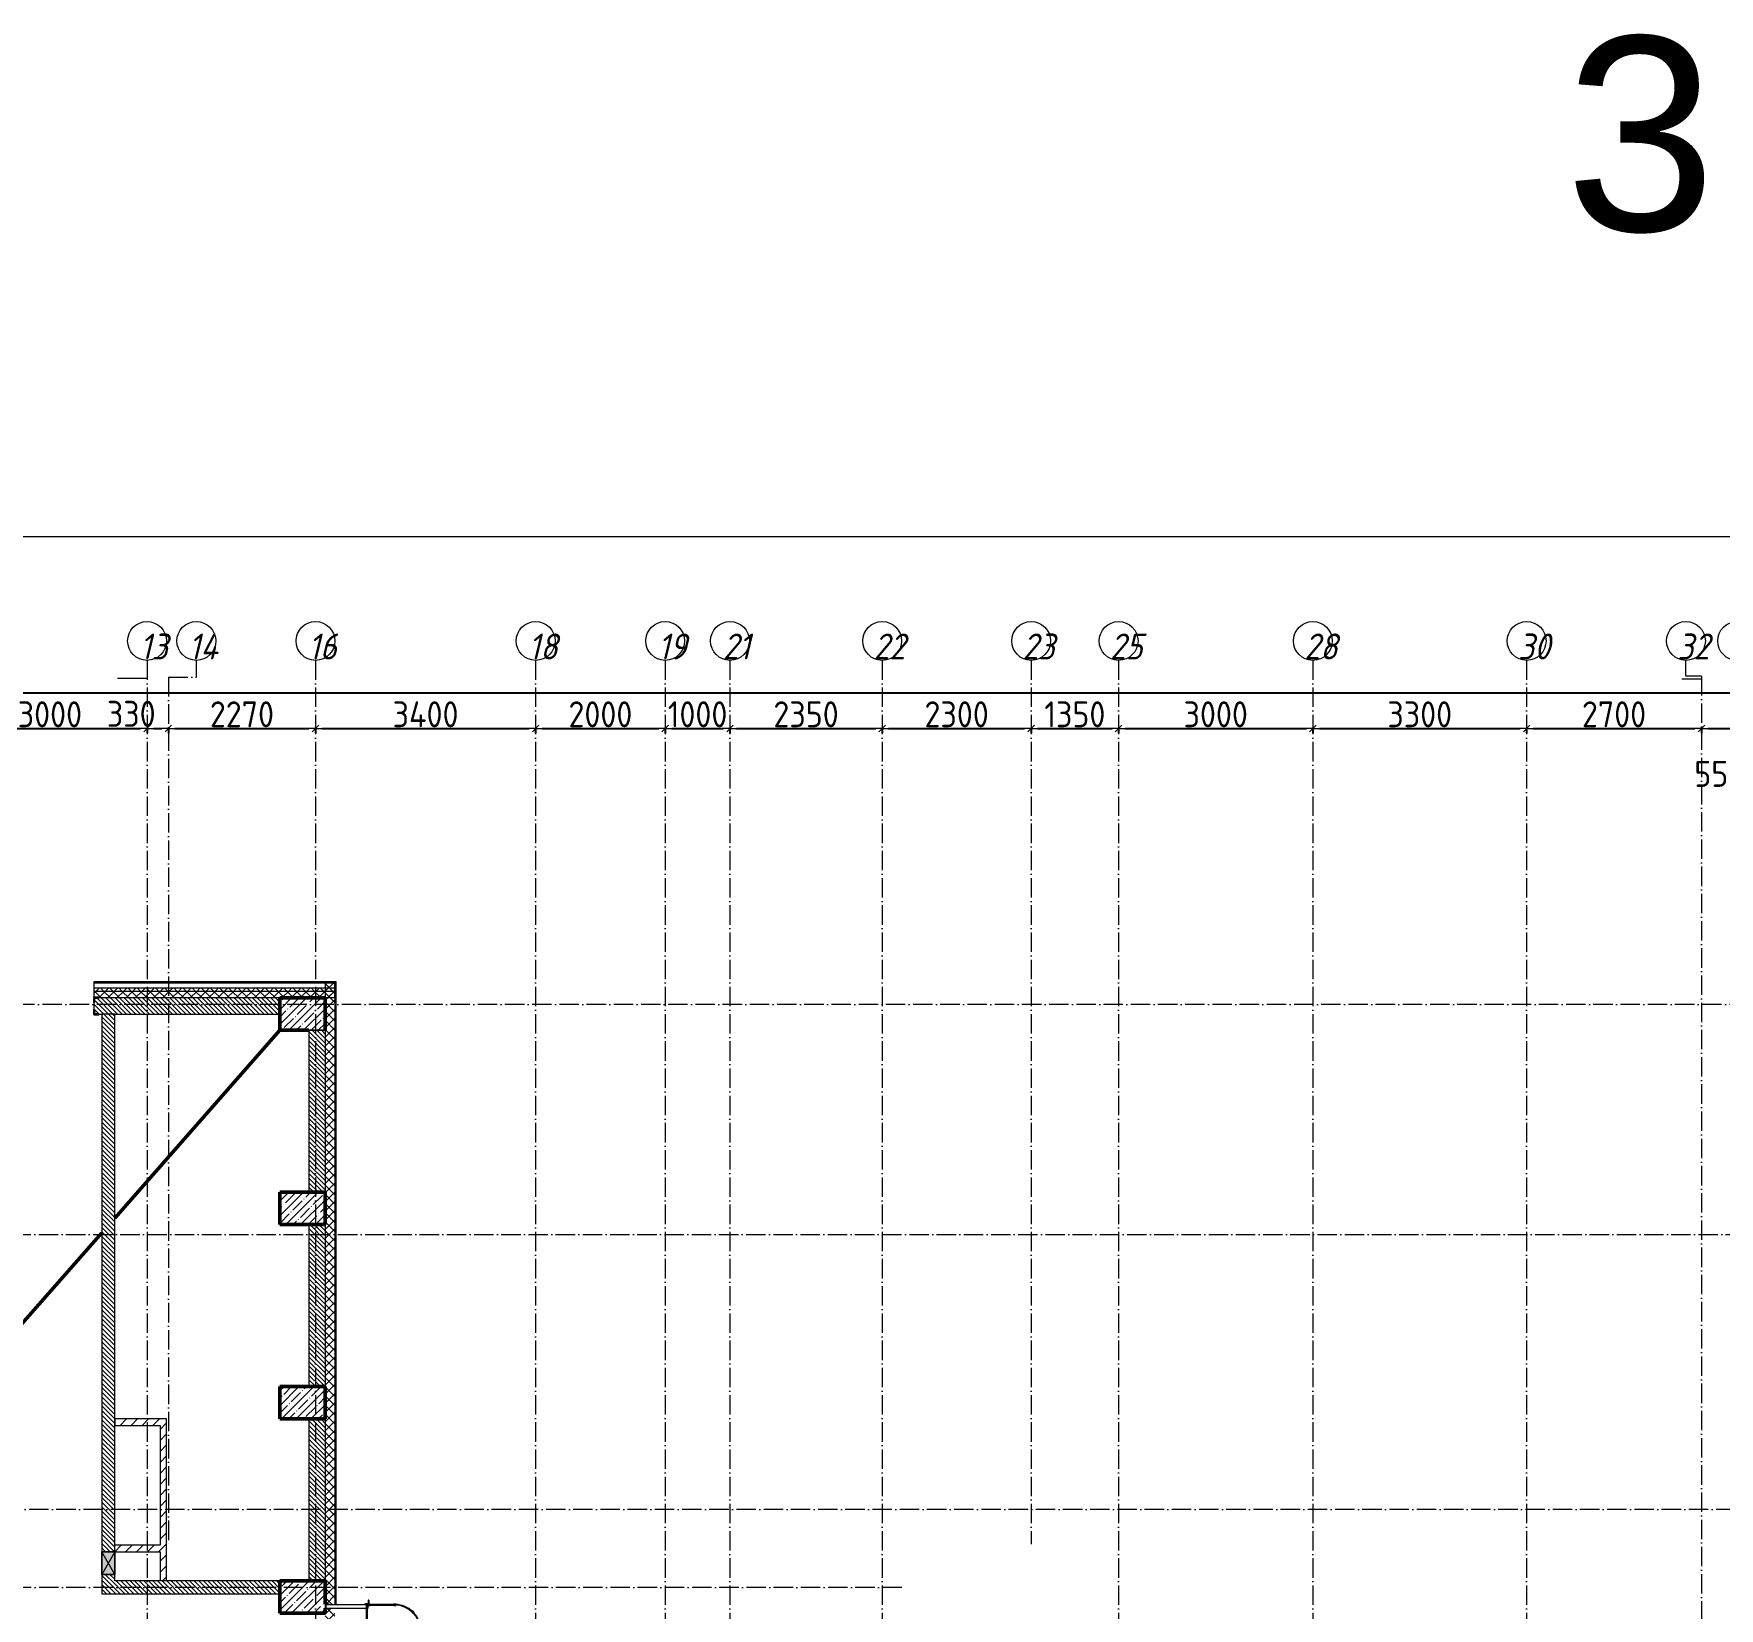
# Model space of a CAD drawing. Header units: millimetres. Extents: x -213536 to 1564669, y -45299 to 942238.
# Drawn here: x 161629 to 187654, y 535274 to 559583 of the extents above; entities that cross this region are included whole.
import ezdxf

# ---------------------------------------------------------------- set-up
doc = ezdxf.new("R2010")
doc.units = ezdxf.units.MM
doc.linetypes.add('50_200_ШТРИХ_1Т_ш5_п1_п1_', pattern=[700, 500, -100, 0, -100])
for name, color, linetype, lineweight in [('A-____-____-DIMS', 7, 'Continuous', 9), ('A-DETL-____-OTLN-1', 7, 'Continuous', 50), ('A-DETL-GENF-OTLN', 7, 'Continuous', 9), ('A-GENM-____-MCUT', 7, 'Continuous', 25), ('A-GENM-____-OTLN', 7, 'Continuous', 9), ('A-GENM-____-OTLN-1', 7, 'Continuous', 25), ('A-GLAZ-____-OTLN', 7, 'Continuous', 9), ('A-WALL-____-MCUT', 7, 'Continuous', 13), ('A-WALL-____-MCUT-1', 7, 'Continuous', 9), ('A-WALL-____-PATT-1', 7, 'Continuous', 9), ('A-WALL-FNSH-MCUT-1', 7, 'Continuous', 9), ('S-COLS-____-MCUT', 7, 'Continuous', 50), ('S-COLS-____-OTLN', 7, 'Continuous', 9), ('S-GRID-____-IDEN', 7, 'Continuous', 9), ('S-GRID-____-OTLN', 7, 'Continuous', 9), ('S-GRID-____-OTLN-1', 7, '50_200_ШТРИХ_1Т_ш5_п1_п1_', 9)]:
    doc.layers.add(name, color=color, linetype=linetype, lineweight=lineweight)
doc.styles.add('ISOCPEUR_I_9', font='isocpeui.ttf', dxfattribs={"width": 0.9, "height": 250})
doc.styles.get("Standard").update_dxf_attribs({"font": 'arial.ttf'})
doc.styles.add('СПДС', font='isocpeur.ttf', dxfattribs={"width": 0.9})
doc.dimstyles.new('Размера А3', dxfattribs={"dimtxt": 200, "dimasz": 100, "dimexe": 70, "dimexo": 100, "dimgap": 20, "dimtad": 1, "dimdec": 0, "dimrnd": 10, "dimzin": 0, "dimdsep": 46, "dimtxsty": 'СПДС', "dimblk": 'ARROWHEAD_6', "dimcen": 1, "dimclrd": 256, "dimclre": 256, "dimclrt": 256, "dimazin": 0, "dimtfac": 1, "dimtdec": 0, "dimtmove": 2, "dimatfit": 3, "dimfxl": 1, "dimtolj": 1, "dimtzin": 0, "dimarcsym": 0})
pattern_1 = [(45, (142429.06, 459015.94), (-70.71068, 70.71068), []), (135, (142429.06, 459015.94), (-70.71068, -70.71068), [])]
pattern_2 = [(135, (142429.057, 459015.94), (-35.35534, -35.35534), [])]
pattern_3 = [(45, (142429.06, 459015.94), (-84.85281, 84.85281), [])]

# ---------------------------------------------------------------- blocks, each defined once
blk = doc.blocks.new('BSC_Колонна _Прямоугольная - 500х700-25279857-АР1_План отверстий 3 этажа в осях 1-64_Ю-ЯЯ')
at = {"layer": 'S-COLS-____-OTLN'}
h = blk.add_hatch(dxfattribs=at)
h.set_pattern_fill('FP_16', color=256, style=0, pattern_type=2)
h.set_pattern_definition([(315, (-76431.04, 23350), (114.04925, 114.04925), []), (315, (-76431.04, 23235.95), (114.04925, 114.04925), [201.613, -40.323, 3.353, -36.97])])
h.paths.add_polyline_path([(-250, -350), (250, -350), (250, 350), (-250, 350), (-250, -55)], flags=0)
at = {"layer": 'S-COLS-____-MCUT'}
for p, q in [((250, 350), (-250, 350)), ((-250, 350), (-250, -350)), ((250, -350), (250, 350)), ((-250, -350), (-170, -350)), ((-107, -350), (250, -350))]:
    blk.add_line(p, q, dxfattribs=at)
blk = doc.blocks.new('BSC_Колонна _Прямоугольная - 500х700-V69-АР1_План отверстий 3 этажа в осях 1-64_Ю-ЯЯ')
at = {"layer": 'S-COLS-____-OTLN'}
h = blk.add_hatch(dxfattribs=at)
h.set_pattern_fill('FP_78', color=256, style=0, pattern_type=2)
h.set_pattern_definition([(315, (-79431.04, 23350), (114.04925, 114.04925), []), (315, (-79431.04, 23235.95), (114.04925, 114.04925), [201.613, -40.323, 3.353, -36.97])])
h.paths.add_polyline_path([(-250, -350), (250, -350), (250, 350), (-250, 350)], flags=0)
at = {"layer": 'S-COLS-____-MCUT'}
for p, q in [((250, 350), (-250, 350)), ((-250, 350), (-250, -350)), ((250, -350), (250, 350)), ((-250, -350), (250, -350))]:
    blk.add_line(p, q, dxfattribs=at)
blk = doc.blocks.new('BSC_Колонна _Прямоугольная - 500х700-V70-АР1_План отверстий 3 этажа в осях 1-64_Ю-ЯЯ')
at = {"layer": 'S-COLS-____-OTLN'}
h = blk.add_hatch(dxfattribs=at)
h.set_pattern_fill('FP_79', color=256, style=0, pattern_type=2)
h.set_pattern_definition([(315, (-82431.04, 23350), (114.04925, 114.04925), []), (315, (-82431.04, 23235.95), (114.04925, 114.04925), [201.613, -40.323, 3.353, -36.97])])
h.paths.add_polyline_path([(-250, -350), (250, -350), (250, 350), (-250, 350)], flags=0)
at = {"layer": 'S-COLS-____-MCUT'}
for p, q in [((250, 350), (-250, 350)), ((-250, 350), (-250, -350)), ((250, -350), (250, 350)), ((-250, -350), (250, -350))]:
    blk.add_line(p, q, dxfattribs=at)
blk = doc.blocks.new('Фахверк_СКБ_Уголок - 250_3380-27498580-АР1_План отверстий 3 этажа в осях 1-64_Ю-ЯЯ')
at = {"layer": 'A-GENM-____-MCUT'}
for p, q in [((200, 181), (125, 181)), ((125, 181), (125, 106)), ((125, 106), (131, 106)), ((131, 106), (131, 175)), ((131, 175), (200, 175)), ((200, 175), (200, 181)), ((131, -6), (125, -6)), ((125, -6), (125, -81)), ((125, -81), (200, -81)), ((131, -75), (131, -6)), ((200, -75), (131, -75)), ((200, -81), (200, -75))]:
    blk.add_line(p, q, dxfattribs=at)
blk = doc.blocks.new('Лестница_Металлическая_Кровля_Перепад - Назначение габаритов по экземпляру-30749997-АР1_План отверстий 3 этажа в осях 1-64_Ю-ЯЯ')
at = {"layer": 'A-GENM-____-MCUT'}
for p, q in [((140, 1610), (110, 1610)), ((110, 1610), (110, 1600)), ((140, 1610), (110, 1610)), ((110, 1610), (110, 1600)), ((110, 1600), (140, 1600)), ((110, 1600), (140, 1600)), ((140, 1600), (140, 1610)), ((140, 1600), (140, 1610)), ((-147, 1493), (-168, 1472)), ((-168, 1472), (-161, 1465)), ((-161, 1465), (-140, 1486)), ((-140, 1486), (-147, 1493)), ((397, 1493), (390, 1486)), ((390, 1486), (411, 1465)), ((418, 1472), (397, 1493)), ((411, 1465), (418, 1472)), ((-275, 1215), (-275, 1185)), ((-265, 1215), (-275, 1215)), ((-275, 1185), (-265, 1185)), ((-265, 1185), (-265, 1215)), ((525, 1215), (515, 1215)), ((515, 1215), (515, 1185)), ((515, 1185), (525, 1185)), ((525, 1185), (525, 1215)), ((-265, 815), (-275, 815)), ((-275, 815), (-275, 785)), ((-265, 785), (-265, 815)), ((525, 815), (515, 815)), ((515, 815), (515, 785)), ((525, 785), (525, 815))]:
    blk.add_line(p, q, dxfattribs=at)
at = {"layer": 'A-GENM-____-OTLN'}
for p, q in [((-275, 1185), (-275, 815)), ((-265, 815), (-265, 1185)), ((515, 1185), (515, 815)), ((525, 815), (525, 1185))]:
    blk.add_line(p, q, dxfattribs=at)
for radius, start, end in [(390, 0, 180), (400, 47.1513, 132.8487), (400, 137.1513, 177.8405), (400, 2.1595, 42.8487)]:
    blk.add_arc((125, 1200), radius, start, end, dxfattribs=at)
blk = doc.blocks.new('ЛМ_Арматурный стержень_ГОСТ 5781-82 - Ø 18 А240-29172526-АР1_План отверстий 3 этажа в осях 1-64_Ю-ЯЯ')
at = {"layer": 'A-GENM-____-OTLN'}
for p, q in [((24334, 76318), (24334, 75518)), ((24334, 76318), (24343, 76318)), ((24343, 76318), (24352, 76318)), ((24352, 75518), (24352, 76318)), ((24343, 75518), (24334, 75518)), ((24352, 75518), (24343, 75518))]:
    blk.add_line(p, q, dxfattribs=at)
blk = doc.blocks.new('ЛМ_Уголок_ГОСТ 8509-93 - L 63х63x6-29176215-АР1_План отверстий 3 этажа в осях 1-64_Ю-ЯЯ')
at = {"layer": 'A-GENM-____-MCUT'}
for p, q in [((24369, 76324), (24312, 76324)), ((24312, 76324), (24312, 76318)), ((24360, 76318), (24375, 76318)), ((24375, 76381), (24369, 76381)), ((24369, 76381), (24369, 76324)), ((24375, 76318), (24375, 76381))]:
    blk.add_line(p, q, dxfattribs=at)
blk = doc.blocks.new('ЛМ_Уголок_ГОСТ 8509-93 - L 63х63x6-29171483-АР1_План отверстий 3 этажа в осях 1-64_Ю-ЯЯ')
at = {"layer": 'A-GENM-____-OTLN'}
for p, q in [((23700, 76324), (23700, 76261)), ((23763, 76324), (23700, 76324)), ((23700, 76261), (23706, 76261)), ((23706, 76261), (23706, 76318)), ((23706, 76318), (23763, 76318)), ((23763, 76318), (23763, 76324))]:
    blk.add_line(p, q, dxfattribs=at)
blk = doc.blocks.new('ЛМ_Уголок_ГОСТ 8509-93 - L 63х63x6-30750527-АР1_План отверстий 3 этажа в осях 1-64_Ю-ЯЯ')
at = {"layer": 'A-GENM-____-OTLN'}
for p, q in [((0, 45), (0, -18)), ((619, 45), (0, 45)), ((645, 45), (637, 45)), ((645, -18), (645, 45)), ((48, -18), (619, -18)), ((637, -18), (645, -18))]:
    blk.add_line(p, q, dxfattribs=at)
blk = doc.blocks.new('AR_Отверстие прямоугольное _в стене_ - AR_Отверстие прямоугольное _в стене__ОВ-36906073-АР1_План отверстий 3 этажа в осях 1-64_Ю-ЯЯ')
at = {"layer": 'A-GLAZ-____-OTLN'}
blk.add_hatch(color=256, dxfattribs=at).paths.add_polyline_path([(175, 100), (-175, 100), (-175, -100), (175, -100)], flags=0)
at = {"layer": 'A-DETL-GENF-OTLN'}
for p, q in [((-175, -100), (-175, 100)), ((-175, 100), (175, 100)), ((175, 100), (-175, -100)), ((-175, 100), (175, -100)), ((175, 100), (-175, 100)), ((-175, 100), (-175, -100)), ((175, 100), (175, -100)), ((175, -100), (175, 100)), ((175, -100), (-175, -100)), ((-175, -100), (175, -100))]:
    blk.add_line(p, q, dxfattribs=at)
blk = doc.blocks.new('Ось сетки - Круг_Ø6_00__ISO-2_5_0_9K_-25732049-АР1_План отверстий 3 этажа в осях 1-64_Ю-ЯЯ')
at = {"layer": 'S-GRID-____-IDEN'}
blk.add_circle((0, 0), 3, dxfattribs=at)
blk = doc.blocks.new('ARROWHEAD_6')
at = {"color": 0, "linetype": 'Continuous'}
for p, q in [((0, 0), (-1, 0)), ((-0.5, -0.5), (0.5, 0.5))]:
    blk.add_line(p, q, dxfattribs=at)
blk = doc.blocks.new('*D2907')
at = {"layer": 'A-____-____-DIMS', "lineweight": -2, "transparency": 16777216}
for p, q in [((160379, 548862), (160379, 548786)), ((160479, 548856), (163279, 548856)), ((163379, 548862), (163379, 548786))]:
    blk.add_line(p, q, dxfattribs=at)
at = {"layer": 'Defpoints', "color": 0, "lineweight": 50, "transparency": 16777216}
for p in [(160379, 548962), (163379, 548962), (163379, 548856)]:
    blk.add_point(p, dxfattribs=at)
at = {"layer": 'A-____-____-DIMS', "lineweight": -2, "transparency": 16777216, "xscale": 100, "yscale": 100, "zscale": 100, "rotation": 180}
blk.add_blockref('ARROWHEAD_6', (160379, 548856), dxfattribs=at)
at = {"layer": 'A-____-____-DIMS', "lineweight": -2, "transparency": 16777216, "xscale": 100, "yscale": 100, "zscale": 100}
blk.add_blockref('ARROWHEAD_6', (163379, 548856), dxfattribs=at)
at = {"layer": 'A-____-____-DIMS', "transparency": 16777216, "insert": (161879, 549076), "char_height": 400, "attachment_point": 5, "style": 'СПДС'}
blk.add_mtext('\\A1;3000', dxfattribs=at)
blk = doc.blocks.new('*D2908')
at = {"layer": 'A-____-____-DIMS', "lineweight": -2, "transparency": 16777216}
for p, q in [((163379, 548862), (163379, 548786)), ((163479, 548856), (163609, 548856)), ((163709, 548862), (163709, 548786))]:
    blk.add_line(p, q, dxfattribs=at)
at = {"layer": 'Defpoints', "color": 0, "lineweight": 50, "transparency": 16777216}
for p in [(163379, 548962), (163709, 548962), (163709, 548856)]:
    blk.add_point(p, dxfattribs=at)
at = {"layer": 'A-____-____-DIMS', "lineweight": -2, "transparency": 16777216, "xscale": 100, "yscale": 100, "zscale": 100, "rotation": 180}
blk.add_blockref('ARROWHEAD_6', (163379, 548856), dxfattribs=at)
at = {"layer": 'A-____-____-DIMS', "lineweight": -2, "transparency": 16777216, "xscale": 100, "yscale": 100, "zscale": 100}
blk.add_blockref('ARROWHEAD_6', (163709, 548856), dxfattribs=at)
at = {"layer": 'A-____-____-DIMS', "transparency": 16777216, "insert": (162758, 549283), "char_height": 400, "attachment_point": 1, "line_spacing_factor": 1.149209, "style": 'СПДС'}
blk.add_mtext('\\A1;330', dxfattribs=at)
blk = doc.blocks.new('*D2909')
at = {"layer": 'A-____-____-DIMS', "lineweight": -2, "transparency": 16777216}
for p, q in [((163709, 548862), (163709, 548786)), ((163809, 548856), (165879, 548856)), ((165979, 548862), (165979, 548786))]:
    blk.add_line(p, q, dxfattribs=at)
at = {"layer": 'Defpoints', "color": 0, "lineweight": 50, "transparency": 16777216}
for p in [(163709, 548962), (165979, 548962), (165979, 548856)]:
    blk.add_point(p, dxfattribs=at)
at = {"layer": 'A-____-____-DIMS', "lineweight": -2, "transparency": 16777216, "xscale": 100, "yscale": 100, "zscale": 100, "rotation": 180}
blk.add_blockref('ARROWHEAD_6', (163709, 548856), dxfattribs=at)
at = {"layer": 'A-____-____-DIMS', "lineweight": -2, "transparency": 16777216, "xscale": 100, "yscale": 100, "zscale": 100}
blk.add_blockref('ARROWHEAD_6', (165979, 548856), dxfattribs=at)
at = {"layer": 'A-____-____-DIMS', "transparency": 16777216, "insert": (164844, 549076), "char_height": 400, "attachment_point": 5, "style": 'СПДС'}
blk.add_mtext('\\A1;2270', dxfattribs=at)
blk = doc.blocks.new('*D2910')
at = {"layer": 'A-____-____-DIMS', "lineweight": -2, "transparency": 16777216}
for p, q in [((165979, 548862), (165979, 548786)), ((166079, 548856), (169279, 548856)), ((169379, 548862), (169379, 548786))]:
    blk.add_line(p, q, dxfattribs=at)
at = {"layer": 'Defpoints', "color": 0, "lineweight": 50, "transparency": 16777216}
for p in [(165979, 548962), (169379, 548962), (169379, 548856)]:
    blk.add_point(p, dxfattribs=at)
at = {"layer": 'A-____-____-DIMS', "lineweight": -2, "transparency": 16777216, "xscale": 100, "yscale": 100, "zscale": 100, "rotation": 180}
blk.add_blockref('ARROWHEAD_6', (165979, 548856), dxfattribs=at)
at = {"layer": 'A-____-____-DIMS', "lineweight": -2, "transparency": 16777216, "xscale": 100, "yscale": 100, "zscale": 100}
blk.add_blockref('ARROWHEAD_6', (169379, 548856), dxfattribs=at)
at = {"layer": 'A-____-____-DIMS', "transparency": 16777216, "insert": (167679, 549076), "char_height": 400, "attachment_point": 5, "style": 'СПДС'}
blk.add_mtext('\\A1;3400', dxfattribs=at)
blk = doc.blocks.new('*D2911')
at = {"layer": 'A-____-____-DIMS', "lineweight": -2, "transparency": 16777216}
for p, q in [((169379, 548862), (169379, 548786)), ((169479, 548856), (171279, 548856)), ((171379, 548862), (171379, 548786))]:
    blk.add_line(p, q, dxfattribs=at)
at = {"layer": 'Defpoints', "color": 0, "lineweight": 50, "transparency": 16777216}
for p in [(169379, 548962), (171379, 548962), (171379, 548856)]:
    blk.add_point(p, dxfattribs=at)
at = {"layer": 'A-____-____-DIMS', "lineweight": -2, "transparency": 16777216, "xscale": 100, "yscale": 100, "zscale": 100, "rotation": 180}
blk.add_blockref('ARROWHEAD_6', (169379, 548856), dxfattribs=at)
at = {"layer": 'A-____-____-DIMS', "lineweight": -2, "transparency": 16777216, "xscale": 100, "yscale": 100, "zscale": 100}
blk.add_blockref('ARROWHEAD_6', (171379, 548856), dxfattribs=at)
at = {"layer": 'A-____-____-DIMS', "transparency": 16777216, "insert": (170379, 549076), "char_height": 400, "attachment_point": 5, "style": 'СПДС'}
blk.add_mtext('\\A1;2000', dxfattribs=at)
blk = doc.blocks.new('*D2912')
at = {"layer": 'A-____-____-DIMS', "lineweight": -2, "transparency": 16777216}
for p, q in [((171379, 548862), (171379, 548786)), ((171479, 548856), (172279, 548856)), ((172379, 548862), (172379, 548786))]:
    blk.add_line(p, q, dxfattribs=at)
at = {"layer": 'Defpoints', "color": 0, "lineweight": 50, "transparency": 16777216}
for p in [(171379, 548962), (172379, 548962), (172379, 548856)]:
    blk.add_point(p, dxfattribs=at)
at = {"layer": 'A-____-____-DIMS', "lineweight": -2, "transparency": 16777216, "xscale": 100, "yscale": 100, "zscale": 100, "rotation": 180}
blk.add_blockref('ARROWHEAD_6', (171379, 548856), dxfattribs=at)
at = {"layer": 'A-____-____-DIMS', "lineweight": -2, "transparency": 16777216, "xscale": 100, "yscale": 100, "zscale": 100}
blk.add_blockref('ARROWHEAD_6', (172379, 548856), dxfattribs=at)
at = {"layer": 'A-____-____-DIMS', "transparency": 16777216, "insert": (171879, 549076), "char_height": 400, "attachment_point": 5, "style": 'СПДС'}
blk.add_mtext('\\A1;1000', dxfattribs=at)
blk = doc.blocks.new('*D2913')
at = {"layer": 'A-____-____-DIMS', "lineweight": -2, "transparency": 16777216}
for p, q in [((172379, 548862), (172379, 548786)), ((172479, 548856), (174629, 548856)), ((174729, 548862), (174729, 548786))]:
    blk.add_line(p, q, dxfattribs=at)
at = {"layer": 'Defpoints', "color": 0, "lineweight": 50, "transparency": 16777216}
for p in [(172379, 548962), (174729, 548962), (174729, 548856)]:
    blk.add_point(p, dxfattribs=at)
at = {"layer": 'A-____-____-DIMS', "lineweight": -2, "transparency": 16777216, "xscale": 100, "yscale": 100, "zscale": 100, "rotation": 180}
blk.add_blockref('ARROWHEAD_6', (172379, 548856), dxfattribs=at)
at = {"layer": 'A-____-____-DIMS', "lineweight": -2, "transparency": 16777216, "xscale": 100, "yscale": 100, "zscale": 100}
blk.add_blockref('ARROWHEAD_6', (174729, 548856), dxfattribs=at)
at = {"layer": 'A-____-____-DIMS', "transparency": 16777216, "insert": (173554, 549076), "char_height": 400, "attachment_point": 5, "style": 'СПДС'}
blk.add_mtext('\\A1;2350', dxfattribs=at)
blk = doc.blocks.new('*D2914')
at = {"layer": 'A-____-____-DIMS', "lineweight": -2, "transparency": 16777216}
for p, q in [((174729, 548862), (174729, 548786)), ((174829, 548856), (176929, 548856)), ((177029, 548862), (177029, 548786))]:
    blk.add_line(p, q, dxfattribs=at)
at = {"layer": 'Defpoints', "color": 0, "lineweight": 50, "transparency": 16777216}
for p in [(174729, 548962), (177029, 548962), (177029, 548856)]:
    blk.add_point(p, dxfattribs=at)
at = {"layer": 'A-____-____-DIMS', "lineweight": -2, "transparency": 16777216, "xscale": 100, "yscale": 100, "zscale": 100, "rotation": 180}
blk.add_blockref('ARROWHEAD_6', (174729, 548856), dxfattribs=at)
at = {"layer": 'A-____-____-DIMS', "lineweight": -2, "transparency": 16777216, "xscale": 100, "yscale": 100, "zscale": 100}
blk.add_blockref('ARROWHEAD_6', (177029, 548856), dxfattribs=at)
at = {"layer": 'A-____-____-DIMS', "transparency": 16777216, "insert": (175879, 549076), "char_height": 400, "attachment_point": 5, "style": 'СПДС'}
blk.add_mtext('\\A1;2300', dxfattribs=at)
blk = doc.blocks.new('*D2915')
at = {"layer": 'A-____-____-DIMS', "lineweight": -2, "transparency": 16777216}
for p, q in [((177029, 548862), (177029, 548786)), ((177129, 548856), (178279, 548856)), ((178379, 548862), (178379, 548786))]:
    blk.add_line(p, q, dxfattribs=at)
at = {"layer": 'Defpoints', "color": 0, "lineweight": 50, "transparency": 16777216}
for p in [(177029, 548962), (178379, 548962), (178379, 548856)]:
    blk.add_point(p, dxfattribs=at)
at = {"layer": 'A-____-____-DIMS', "lineweight": -2, "transparency": 16777216, "xscale": 100, "yscale": 100, "zscale": 100, "rotation": 180}
blk.add_blockref('ARROWHEAD_6', (177029, 548856), dxfattribs=at)
at = {"layer": 'A-____-____-DIMS', "lineweight": -2, "transparency": 16777216, "xscale": 100, "yscale": 100, "zscale": 100}
blk.add_blockref('ARROWHEAD_6', (178379, 548856), dxfattribs=at)
at = {"layer": 'A-____-____-DIMS', "transparency": 16777216, "insert": (177704, 549076), "char_height": 400, "attachment_point": 5, "style": 'СПДС'}
blk.add_mtext('\\A1;1350', dxfattribs=at)
blk = doc.blocks.new('*D2916')
at = {"layer": 'A-____-____-DIMS', "lineweight": -2, "transparency": 16777216}
for p, q in [((178379, 548862), (178379, 548786)), ((178479, 548856), (181279, 548856)), ((181379, 548862), (181379, 548786))]:
    blk.add_line(p, q, dxfattribs=at)
at = {"layer": 'Defpoints', "color": 0, "lineweight": 50, "transparency": 16777216}
for p in [(178379, 548962), (181379, 548962), (181379, 548856)]:
    blk.add_point(p, dxfattribs=at)
at = {"layer": 'A-____-____-DIMS', "lineweight": -2, "transparency": 16777216, "xscale": 100, "yscale": 100, "zscale": 100, "rotation": 180}
blk.add_blockref('ARROWHEAD_6', (178379, 548856), dxfattribs=at)
at = {"layer": 'A-____-____-DIMS', "lineweight": -2, "transparency": 16777216, "xscale": 100, "yscale": 100, "zscale": 100}
blk.add_blockref('ARROWHEAD_6', (181379, 548856), dxfattribs=at)
at = {"layer": 'A-____-____-DIMS', "transparency": 16777216, "insert": (179879, 549076), "char_height": 400, "attachment_point": 5, "style": 'СПДС'}
blk.add_mtext('\\A1;3000', dxfattribs=at)
blk = doc.blocks.new('*D2917')
at = {"layer": 'A-____-____-DIMS', "lineweight": -2, "transparency": 16777216}
for p, q in [((181379, 548862), (181379, 548786)), ((181479, 548856), (184579, 548856)), ((184679, 548862), (184679, 548786))]:
    blk.add_line(p, q, dxfattribs=at)
at = {"layer": 'Defpoints', "color": 0, "lineweight": 50, "transparency": 16777216}
for p in [(181379, 548962), (184679, 548962), (184679, 548856)]:
    blk.add_point(p, dxfattribs=at)
at = {"layer": 'A-____-____-DIMS', "lineweight": -2, "transparency": 16777216, "xscale": 100, "yscale": 100, "zscale": 100, "rotation": 180}
blk.add_blockref('ARROWHEAD_6', (181379, 548856), dxfattribs=at)
at = {"layer": 'A-____-____-DIMS', "lineweight": -2, "transparency": 16777216, "xscale": 100, "yscale": 100, "zscale": 100}
blk.add_blockref('ARROWHEAD_6', (184679, 548856), dxfattribs=at)
at = {"layer": 'A-____-____-DIMS', "transparency": 16777216, "insert": (183029, 549076), "char_height": 400, "attachment_point": 5, "style": 'СПДС'}
blk.add_mtext('\\A1;3300', dxfattribs=at)
blk = doc.blocks.new('*D2918')
at = {"layer": 'A-____-____-DIMS', "lineweight": -2, "transparency": 16777216}
for p, q in [((184679, 548862), (184679, 548786)), ((184779, 548856), (187279, 548856)), ((187379, 548862), (187379, 548786))]:
    blk.add_line(p, q, dxfattribs=at)
at = {"layer": 'Defpoints', "color": 0, "lineweight": 50, "transparency": 16777216}
for p in [(184679, 548962), (187379, 548962), (187379, 548856)]:
    blk.add_point(p, dxfattribs=at)
at = {"layer": 'A-____-____-DIMS', "lineweight": -2, "transparency": 16777216, "xscale": 100, "yscale": 100, "zscale": 100, "rotation": 180}
blk.add_blockref('ARROWHEAD_6', (184679, 548856), dxfattribs=at)
at = {"layer": 'A-____-____-DIMS', "lineweight": -2, "transparency": 16777216, "xscale": 100, "yscale": 100, "zscale": 100}
blk.add_blockref('ARROWHEAD_6', (187379, 548856), dxfattribs=at)
at = {"layer": 'A-____-____-DIMS', "transparency": 16777216, "insert": (186029, 549076), "char_height": 400, "attachment_point": 5, "style": 'СПДС'}
blk.add_mtext('\\A1;2700', dxfattribs=at)
blk = doc.blocks.new('*D2919')
at = {"layer": 'A-____-____-DIMS', "lineweight": -2, "transparency": 16777216}
for p, q in [((187379, 548862), (187379, 548786)), ((187479, 548856), (187829, 548856)), ((187929, 548862), (187929, 548786))]:
    blk.add_line(p, q, dxfattribs=at)
at = {"layer": 'Defpoints', "color": 0, "lineweight": 50, "transparency": 16777216}
for p in [(187379, 548962), (187929, 548962), (187929, 548856)]:
    blk.add_point(p, dxfattribs=at)
at = {"layer": 'A-____-____-DIMS', "lineweight": -2, "transparency": 16777216, "xscale": 100, "yscale": 100, "zscale": 100, "rotation": 180}
blk.add_blockref('ARROWHEAD_6', (187379, 548856), dxfattribs=at)
at = {"layer": 'A-____-____-DIMS', "lineweight": -2, "transparency": 16777216, "xscale": 100, "yscale": 100, "zscale": 100}
blk.add_blockref('ARROWHEAD_6', (187929, 548856), dxfattribs=at)
at = {"layer": 'A-____-____-DIMS', "transparency": 16777216, "insert": (187654, 548156), "char_height": 400, "attachment_point": 5, "style": 'СПДС'}
blk.add_mtext('\\A1;550', dxfattribs=at)
blk = doc.blocks.new('*D2940')
at = {"layer": 'A-____-____-DIMS', "lineweight": -2, "transparency": 16777216}
for p, q in [((140079, 549415), (140079, 549339)), ((140179, 549409), (191048, 549409)), ((243479, 549409), (192456, 549409)), ((243579, 549415), (243579, 549339))]:
    blk.add_line(p, q, dxfattribs=at)
at = {"layer": 'Defpoints', "color": 0, "lineweight": 50, "transparency": 16777216}
for p in [(140079, 549515), (243579, 549515), (243579, 549409)]:
    blk.add_point(p, dxfattribs=at)
at = {"layer": 'A-____-____-DIMS', "lineweight": -2, "transparency": 16777216, "xscale": 100, "yscale": 100, "zscale": 100, "rotation": 180}
blk.add_blockref('ARROWHEAD_6', (140079, 549409), dxfattribs=at)
at = {"layer": 'A-____-____-DIMS', "lineweight": -2, "transparency": 16777216, "xscale": 100, "yscale": 100, "zscale": 100}
blk.add_blockref('ARROWHEAD_6', (243579, 549409), dxfattribs=at)
at = {"layer": 'A-____-____-DIMS', "transparency": 16777216, "insert": (191068, 549835), "char_height": 400, "attachment_point": 1, "line_spacing_factor": 1.149209, "style": 'СПДС'}
blk.add_mtext('\\A1;103500', dxfattribs=at)

msp = doc.modelspace()

# ---------------------------------------------------------------- hatches: boundary and pattern name
at = {"layer": 'A-WALL-____-PATT-1'}
h = msp.add_hatch(dxfattribs=at)
h.set_pattern_fill('FP_6', color=256, style=0, pattern_type=2)
h.set_pattern_definition([(45, (142429.06, 459015.94), (-85.53659, 85.53659), []), (45, (142486.08, 459015.94), (-85.53659, 85.53659), [])])
h.paths.add_polyline_path([(166298.1, 544927), (166298.1, 544947), (166279.1, 544947), (166279.1, 544927)], flags=0)
h.paths.add_polyline_path([(166129.1, 544927), (166129.1, 544947), (162559.1, 544947), (162559.1, 544927), (163624.6, 544927)], flags=0)
h.paths.add_polyline_path([(153059.1, 544927), (153059.1, 544947), (139749.1, 544947), (139749.1, 544927), (149484.9, 544927)], flags=0)
h = msp.add_hatch(dxfattribs=at)
h.set_pattern_fill('FP_4', color=256, style=0, pattern_type=2)
h.set_pattern_definition(pattern_1)
h.paths.add_polyline_path([(163624.6, 544797), (166279.1, 544797), (166279.1, 544847), (162559.1, 544847), (162559.1, 544797)], flags=0)
h.paths.add_polyline_path([(153059.1, 544797), (153059.1, 544847), (139879.1, 544847), (139879.1, 544797), (149484.9, 544797)], flags=0)
h = msp.add_hatch(dxfattribs=at)
h.set_pattern_fill('FP_4', color=256, style=0, pattern_type=2)
h.set_pattern_definition(pattern_1)
h.paths.add_polyline_path([(166279.1, 544697), (166279.1, 544797), (162559.1, 544797), (162559.1, 544703), (162634.1, 544703), (162634.1, 544697), (163624.6, 544697)], flags=0)
h.paths.add_polyline_path([(152984.1, 544697), (152984.1, 544703), (153059.1, 544703), (153059.1, 544797), (139979.1, 544797), (139979.1, 544697), (152329.1, 544697)], flags=0)
h = msp.add_hatch(dxfattribs=at)
h.set_pattern_fill('FP_4', color=256, style=0, pattern_type=2)
h.set_pattern_definition(pattern_1)
h.paths.add_polyline_path([(166279.1, 526947), (166279.1, 527697), (166135.1, 527697), (166135.1, 527622), (166129.1, 527622), (166129.1, 526947), (166275.8, 526947)], flags=0)
h.paths.add_polyline_path([(166279.1, 529497), (166279.1, 534534), (166192.1, 534534), (166192.1, 534528), (166129.1, 534528), (166129.1, 529572), (166135.1, 529572), (166135.1, 529497)], flags=0)
h.paths.add_polyline_path([(166144.1, 534534), (166144.1, 534556), (166135.1, 534555.3), (166135.1, 534534), (166139.1, 534534)], flags=0)
h.paths.add_polyline_path([(166139.1, 534566), (166144.1, 534566.6), (166144.8, 534597), (166279.1, 534597), (166279.1, 535271), (166144.1, 535271), (166144.1, 535334), (166135.1, 535334), (166135.1, 535277), (166129.1, 535277), (166129.1, 535087), (166149.1, 535086.3), (166149.1, 535077), (166129.1, 535076.3), (166129.1, 534591), (166135.1, 534591), (166135.1, 534566.6), (166139.1, 534566.6)], flags=0)
h.paths.add_polyline_path([(166279.1, 535334), (166279.1, 544947), (166129.1, 544947), (166129.1, 535340), (166192.1, 535340), (166192.1, 535334), (166275.8, 535334)], flags=0)
h = msp.add_hatch(dxfattribs=at)
h.set_pattern_fill('FP_9', color=256, style=0, pattern_type=2)
h.set_pattern_definition(pattern_2)
h.paths.add_polyline_path([(162679.1, 544447), (165429.1, 544447), (165429.1, 544697), (162565.1, 544697), (162565.1, 544628), (162559.1, 544628), (162559.1, 544516), (162565.1, 544516), (162565.1, 544447), (162634.1, 544447)], flags=0)
h = msp.add_hatch(dxfattribs=at)
h.set_pattern_fill('FP_9', color=256, style=0, pattern_type=2)
h.set_pattern_definition(pattern_2)
h.paths.add_polyline_path([(162879.1, 535497), (162879.1, 535797), (162679.1, 535797), (162679.1, 535497)], flags=0)
h.paths.add_polyline_path([(162879.1, 536147), (162879.1, 544447), (162679.1, 544447), (162679.1, 536147), (162868.8, 536147)], flags=0)
h = msp.add_hatch(dxfattribs=at)
h.set_pattern_fill('FP_9', color=256, style=0, pattern_type=2)
h.set_pattern_definition(pattern_2)
h.paths.add_polyline_path([(166129.1, 541697), (166129.1, 544197), (165879.1, 544197), (165879.1, 541697)], flags=0)
h = msp.add_hatch(dxfattribs=at)
h.set_pattern_fill('FP_9', color=256, style=0, pattern_type=2)
h.set_pattern_definition(pattern_2)
h.paths.add_polyline_path([(166129.1, 538697), (166129.1, 541197), (165879.1, 541197), (165879.1, 538697)], flags=0)
h = msp.add_hatch(dxfattribs=at)
h.set_pattern_fill('FP_7', color=256, style=0, pattern_type=2)
h.set_pattern_definition(pattern_3)
h.paths.add_polyline_path([(163579.1, 538097), (163579.1, 538197), (162879.1, 538197), (162879.1, 538097)], flags=0)
h = msp.add_hatch(dxfattribs=at)
h.set_pattern_fill('FP_7', color=256, style=0, pattern_type=2)
h.set_pattern_definition(pattern_3)
h.paths.add_polyline_path([(163624.6, 535697), (163679.1, 535697), (163679.1, 538197), (163579.1, 538197), (163579.1, 535697)], flags=0)
h = msp.add_hatch(dxfattribs=at)
h.set_pattern_fill('FP_9', color=256, style=0, pattern_type=2)
h.set_pattern_definition(pattern_2)
h.paths.add_polyline_path([(166129.1, 535697), (166129.1, 538197), (165879.1, 538197), (165879.1, 535697)], flags=0)
h = msp.add_hatch(dxfattribs=at)
h.set_pattern_fill('FP_7', color=256, style=0, pattern_type=2)
h.set_pattern_definition(pattern_3)
h.paths.add_polyline_path([(163579.1, 536147), (163579.1, 536247), (162879.1, 536247), (162879.1, 536147)], flags=0)
h = msp.add_hatch(dxfattribs=at)
h.set_pattern_fill('FP_9', color=256, style=0, pattern_type=2)
h.set_pattern_definition(pattern_2)
h.paths.add_polyline_path([(165392.1, 535497), (165429.1, 535497), (165429.1, 535697), (162879.1, 535697), (162879.1, 535497), (163624.6, 535497)], flags=0)
at = {"layer": 'S-COLS-____-OTLN'}
h = msp.add_hatch(dxfattribs=at)
h.set_pattern_fill('FP_12', color=256, style=0, pattern_type=2)
h.set_pattern_definition([(45, (142429.06, 459015.94), (-114.04925, 114.04925), []), (45, (142543.1, 459015.94), (-114.04925, 114.04925), [201.612, -40.322, 3.353, -36.97])])
h.paths.add_polyline_path([(165879.1, 544197), (166129.1, 544197), (166129.1, 544697), (165429.1, 544697), (165429.1, 544197)], flags=0)

# ---------------------------------------------------------------- linework, layer by layer
at = {"color": 1, "lineweight": 0}
msp.add_lwpolyline([(134866.3, 551818.7), (248102.3, 551818.7), (248102.3, 452990.7), (134866.3, 452990.7)], close=True, dxfattribs=at)
at = {"layer": 'A-DETL-____-OTLN-1'}
for p, q in [((162879.1, 541299.3), (165429.1, 544197)), ((155929.1, 533401.5), (162679.1, 541072))]:
    msp.add_line(p, q, dxfattribs=at)
at = {"layer": 'A-WALL-____-MCUT'}
for p, q in [((166279.1, 544927), (162559.1, 544927)), ((162559.1, 544927), (162559.1, 544703)), ((166279.1, 544697), (166279.1, 544927)), ((162559.1, 544628), (162559.1, 544516)), ((166279.1, 544697), (162634.1, 544697)), ((162634.1, 544447), (162679.1, 544447)), ((162679.1, 544447), (162679.1, 536147)), ((162879.1, 536147), (162879.1, 544447)), ((162879.1, 544447), (165429.1, 544447)), ((165429.1, 544447), (165429.1, 544697)), ((165879.1, 544197), (165879.1, 541697)), ((166129.1, 544197), (166129.1, 541697)), ((165879.1, 541197), (165879.1, 538697)), ((166129.1, 541197), (166129.1, 538697)), ((165879.1, 538197), (165879.1, 535697)), ((166129.1, 538197), (166129.1, 535697)), ((162679.1, 535797), (162679.1, 535497)), ((162879.1, 535697), (162879.1, 535797)), ((165429.1, 535697), (162879.1, 535697)), ((162679.1, 535497), (165429.1, 535497))]:
    msp.add_line(p, q, dxfattribs=at)
at = {"layer": 'A-WALL-____-MCUT-1'}
for p, q in [((166279.1, 544847), (162559.1, 544847)), ((166279.1, 544797), (162559.1, 544797)), ((166129.1, 544947), (166129.1, 544197)), ((166279.1, 544947), (166129.1, 544947)), ((166279.1, 544946), (166279.1, 544947)), ((166285.1, 535334), (166285.1, 544946)), ((166291.1, 535334), (166291.1, 544946)), ((162879.1, 544447), (162679.1, 544447)), ((166129.1, 544197), (165879.1, 544197))]:
    msp.add_line(p, q, dxfattribs=at)
at = {"layer": 'A-WALL-FNSH-MCUT-1'}
for p, q in [((166129.1, 544947), (162559.1, 544947)), ((162559.1, 544947), (162559.1, 544927)), ((162559.1, 544927), (162559.1, 544927)), ((166298.1, 544947), (166279.1, 544947)), ((166279.1, 544946), (166279.1, 535334)), ((166299.1, 544946), (166279.1, 544946)), ((166279.1, 544927), (166298.1, 544927)), ((166298.1, 544927), (166298.1, 544947)), ((166299.1, 535334), (166299.1, 544946)), ((163679.1, 538197), (162879.1, 538197)), ((162879.1, 538197), (162879.1, 538097)), ((162879.1, 538097), (163579.1, 538097)), ((163579.1, 538097), (163579.1, 536247)), ((163679.1, 535697), (163679.1, 538197)), ((163579.1, 536247), (162879.1, 536247)), ((162879.1, 536147), (163579.1, 536147)), ((163579.1, 536147), (163579.1, 535697))]:
    msp.add_line(p, q, dxfattribs=at)
at = {"layer": 'S-COLS-____-MCUT'}
for p, q in [((166129.1, 544697), (165429.1, 544697)), ((165429.1, 544697), (165429.1, 544197)), ((166129.1, 544197), (166129.1, 544697)), ((165429.1, 544197), (165879.1, 544197))]:
    msp.add_line(p, q, dxfattribs=at)
at = {"layer": 'S-COLS-____-OTLN'}
msp.add_line((165879.1, 544197), (166129.1, 544197), dxfattribs=at)
at = {"layer": 'S-GRID-____-OTLN'}
for p, q in [((163379.1, 549630.9), (162924.2, 549630.9)), ((187379.1, 549620.5), (187074.2, 549620.5))]:
    msp.add_line(p, q, dxfattribs=at)
at = {"layer": 'S-GRID-____-OTLN-1', "color": 251, "ltscale": 0.6, "true_color": 0x636466}
for p, q in [((163379.1, 549908.8), (163379.1, 511907.5)), ((164140.2, 549650.5), (164140.2, 549908.8)), ((165979.1, 549908.8), (165979.1, 525691.4)), ((169379.1, 549908.8), (169379.1, 511907.5)), ((171379.1, 549908.8), (171379.1, 525691.4)), ((172379.1, 549908.8), (172379.1, 511907.5)), ((174729.1, 549908.8), (174729.1, 525691.4)), ((177029.1, 549908.8), (177029.1, 536263.3)), ((178379.1, 549908.8), (178379.1, 511907.5)), ((181379.1, 549908.8), (181379.1, 511907.5)), ((184679.1, 549908.8), (184679.1, 525691.4)), ((187138.7, 549665.1), (187138.7, 549908.8)), ((163709.1, 549650.5), (163709.1, 536263.3)), ((163709.1, 549650.5), (164140.2, 549650.5)), ((187379.1, 549665.1), (187138.7, 549665.1)), ((187379.1, 549665.1), (187379.1, 512046.3)), ((246503.5, 544597), (137760.3, 544597)), ((137760.3, 541047), (246503.5, 541047)), ((189583.7, 536797), (137760.3, 536797)), ((175034.1, 535597), (137760.3, 535597))]:
    msp.add_line(p, q, dxfattribs=at)

# ---------------------------------------------------------------- block references
at = {"layer": 'A-GENM-____-OTLN'}
for name in ['ЛМ_Уголок_ГОСТ 8509-93 - L 63х63x6-29171483-АР1_План отверстий 3 этажа в осях 1-64_Ю-ЯЯ', 'ЛМ_Уголок_ГОСТ 8509-93 - L 63х63x6-29176215-АР1_План отверстий 3 этажа в осях 1-64_Ю-ЯЯ', 'ЛМ_Арматурный стержень_ГОСТ 5781-82 - Ø 18 А240-29172526-АР1_План отверстий 3 этажа в осях 1-64_Ю-ЯЯ']:
    msp.add_blockref(name, (142429.1, 459015.9), dxfattribs=at)
at = {"layer": 'A-GENM-____-OTLN', "extrusion": (0, 0, -1), "rotation": 180}
msp.add_blockref('ЛМ_Уголок_ГОСТ 8509-93 - L 63х63x6-30750527-АР1_План отверстий 3 этажа в осях 1-64_Ю-ЯЯ', (-166144.1, 535316.2), dxfattribs=at)
at = {"layer": 'A-GENM-____-OTLN', "rotation": 269.9999999999999}
msp.add_blockref('Лестница_Металлическая_Кровля_Перепад - Назначение габаритов по экземпляру-30749997-АР1_План отверстий 3 этажа в осях 1-64_Ю-ЯЯ', (166004.1, 535059), dxfattribs=at)
at = {"layer": 'A-GENM-____-OTLN-1'}
msp.add_blockref('Фахверк_СКБ_Уголок - 250_3380-27498580-АР1_План отверстий 3 этажа в осях 1-64_Ю-ЯЯ', (162434.1, 544522), dxfattribs=at)
at = {"layer": 'A-GLAZ-____-OTLN', "rotation": 269.9999999999999}
msp.add_blockref('AR_Отверстие прямоугольное _в стене_ - AR_Отверстие прямоугольное _в стене__ОВ-36906073-АР1_План отверстий 3 этажа в осях 1-64_Ю-ЯЯ', (162779.1, 535972), dxfattribs=at)
at = {"layer": 'S-COLS-____-OTLN', "rotation": 89.9999999999999}
for name, p in [('BSC_Колонна _Прямоугольная - 500х700-V70-АР1_План отверстий 3 этажа в осях 1-64_Ю-ЯЯ', (165779.1, 541447)), ('BSC_Колонна _Прямоугольная - 500х700-V69-АР1_План отверстий 3 этажа в осях 1-64_Ю-ЯЯ', (165779.1, 538447)), ('BSC_Колонна _Прямоугольная - 500х700-25279857-АР1_План отверстий 3 этажа в осях 1-64_Ю-ЯЯ', (165779.1, 535447))]:
    msp.add_blockref(name, p, dxfattribs=at)
at = {"layer": 'S-GRID-____-IDEN', "xscale": 99.99999999999993, "yscale": 99.99999999999993, "zscale": 99.99999999999993, "rotation": 180}
for p in [(163379.1, 550208.8), (164140.2, 550208.8), (165979.1, 550208.8), (169379.1, 550208.8), (171379.1, 550208.8), (172379.1, 550208.8), (174729.1, 550208.8), (177029.1, 550208.8), (178379.1, 550208.8), (181379.1, 550208.8), (184679.1, 550208.8), (187138.7, 550208.8), (187929.1, 550208.8)]:
    msp.add_blockref('Ось сетки - Круг_Ø6_00__ISO-2_5_0_9K_-25732049-АР1_План отверстий 3 этажа в осях 1-64_Ю-ЯЯ', p, dxfattribs=at)

# ---------------------------------------------------------------- texts
at = {"color": 1, "lineweight": 30, "insert": (185273.5, 559538.7), "char_height": 3000, "attachment_point": 1}
msp.add_mtext_dynamic_manual_height_columns('3 этаж', width=55251, gutter_width=1, heights=[0], dxfattribs=at)
at = {"layer": 'S-GRID-____-IDEN', "char_height": 400, "attachment_point": 1, "style": 'ISOCPEUR_I_9'}
for s, insert, width in [('13', (163268.5, 550322.7), 346.329), ('14', (164020.7, 550322.7), 367.975), ('16', (165868.5, 550322.7), 346.329), ('18', (169268.5, 550322.7), 346.329), ('19', (171268.5, 550322.7), 346.329), ('21', (172268.5, 550322.7), 346.329), ('22', (174594.7, 550322.7), 404.05), ('23', (176894.7, 550322.7), 404.05), ('25', (178244.7, 550322.7), 404.05), ('28', (181244.7, 550322.7), 404.05), ('30', (184544.7, 550322.7), 404.05), ('32', (187004.3, 550322.7), 404.05)]:
    msp.add_mtext(s, dxfattribs=dict(at, insert=insert, width=width))

# ---------------------------------------------------------------- dimensions: what is measured, and where the dimension line sits
at = {"layer": 'A-____-____-DIMS'}
for base, p1, p2, picture, middle in [((243579.1, 549408.6), (140079.1, 549514.7), (243579.1, 549514.7), '*D2940', (191751.9, 549568.6)), ((163709.1, 548856.4), (163379.1, 548962.5), (163709.1, 548962.5), '*D2908', (163099.7, 549016.3))]:
    dim = msp.add_linear_dim(base=base, p1=p1, p2=p2, dimstyle='Размера А3', override={"dimtxt": 400}, dxfattribs=at)
    dim.commit()
    dim.dimension.update_dxf_attribs({"geometry": picture, "text_midpoint": middle, "dimtype": 160})
for base, p1, p2, picture, middle in [((163379.1, 548856.4), (160379.1, 548962.5), (163379.1, 548962.5), '*D2907', (161879.1, 549076.4)), ((165979.1, 548856.4), (163709.1, 548962.5), (165979.1, 548962.5), '*D2909', (164844.1, 549076.4)), ((169379.1, 548856.4), (165979.1, 548962.5), (169379.1, 548962.5), '*D2910', (167679.1, 549076.4)), ((171379.1, 548856.4), (169379.1, 548962.5), (171379.1, 548962.5), '*D2911', (170379.1, 549076.4)), ((172379.1, 548856.4), (171379.1, 548962.5), (172379.1, 548962.5), '*D2912', (171879.1, 549076.4)), ((174729.1, 548856.4), (172379.1, 548962.5), (174729.1, 548962.5), '*D2913', (173554.1, 549076.4)), ((177029.1, 548856.4), (174729.1, 548962.5), (177029.1, 548962.5), '*D2914', (175879.1, 549076.4)), ((178379.1, 548856.4), (177029.1, 548962.5), (178379.1, 548962.5), '*D2915', (177704.1, 549076.4)), ((181379.1, 548856.4), (178379.1, 548962.5), (181379.1, 548962.5), '*D2916', (179879.1, 549076.4)), ((184679.1, 548856.4), (181379.1, 548962.5), (184679.1, 548962.5), '*D2917', (183029.1, 549076.4)), ((187379.1, 548856.4), (184679.1, 548962.5), (187379.1, 548962.5), '*D2918', (186029.1, 549076.4)), ((187929.1, 548856.4), (187379.1, 548962.5), (187929.1, 548962.5), '*D2919', (187654.1, 548156.4))]:
    dim = msp.add_linear_dim(base=base, p1=p1, p2=p2, dimstyle='Размера А3', override={"dimtxt": 400}, dxfattribs=at)
    dim.commit()
    dim.dimension.update_dxf_attribs({"geometry": picture, "text_midpoint": middle})

doc.saveas('drawing.dxf')
